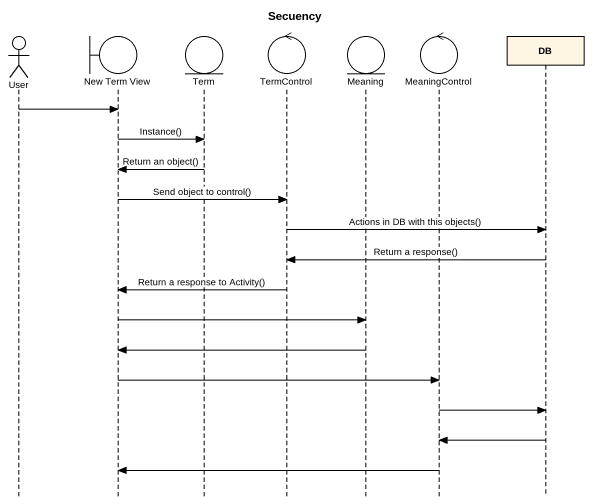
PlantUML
@startuml
title Secuency
hide footbox
actor User
boundary "New Term View" as New_Term_View
entity Term
control TermControl
entity Meaning
control MeaningControl
participant DB

User -> New_Term_View
New_Term_View -> Term : Instance()
Term -> New_Term_View : Return an object()
New_Term_View -> TermControl : Send object to control()
TermControl -> DB : Actions in DB with this objects()
DB -> TermControl : Return a response()
TermControl -> New_Term_View : Return a response to Activity()
New_Term_View -> Meaning
Meaning -> New_Term_View
New_Term_View -> MeaningControl
MeaningControl -> DB
DB -> MeaningControl
MeaningControl -> New_Term_View
@enduml
